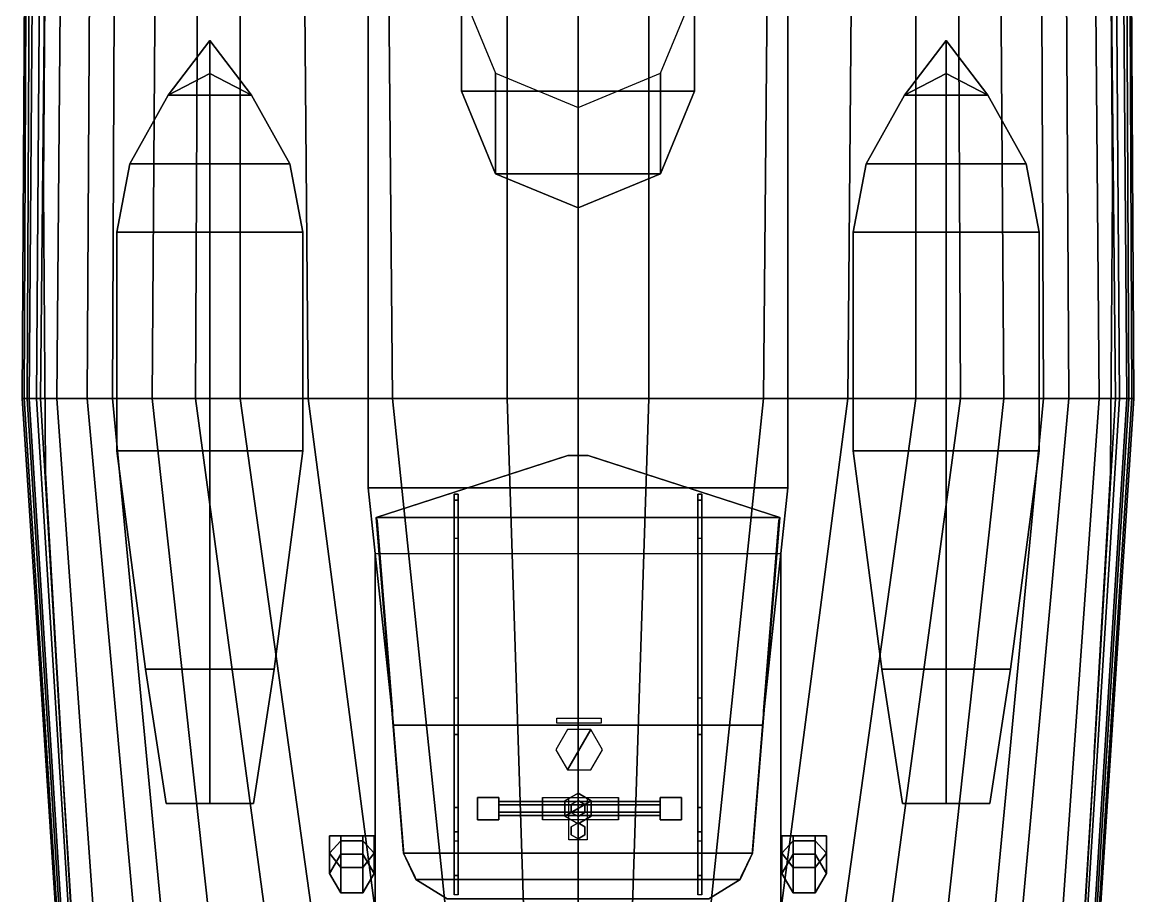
# Model space of a CAD drawing. Header units: millimetres. Extents: x -5 to 5, y -112 to 54.
# Drawn here: x -5.48 to 5.48, y -21.68 to -13.07 of the extents above; entities that cross this region are included whole.
import ezdxf

# ---------------------------------------------------------------- set-up
doc = ezdxf.new("R2010")
doc.units = ezdxf.units.MM
for name, color, linetype in [('boats', 1, 'Continuous'), ('railings', 6, 'Continuous'), ('superstructure', 6, 'Continuous')]:
    doc.layers.add(name, color=color, linetype=linetype)

msp = doc.modelspace()

# ---------------------------------------------------------------- linework, layer by layer
for points in [[(-5.44, -9.84, 0.74), (-5.44, -9.84, 0.29), (-5.48, -16.78, 0.29), (-5.48, -16.78, 0.74)], [(-5.44, -9.84, 0.29), (-5.4, -9.84, -0.16), (-5.43, -16.78, -0.16), (-5.48, -16.78, 0.29)], [(-5.43, -9.84, 1.22), (-5.44, -9.84, 0.74), (-5.48, -16.78, 0.74), (-5.46, -16.78, 1.22)], [(-5.36, -9.84, 1.84), (-5.43, -9.84, 1.22), (-5.46, -16.78, 1.22), (-5.41, -16.78, 1.84)], [(-5.4, -9.84, -0.16), (-5.29, -9.84, -0.61), (-5.34, -16.78, -0.61), (-5.43, -16.78, -0.16)], [(-5.23, -9.84, 2.84), (-5.36, -9.84, 1.84), (-5.41, -16.78, 1.84), (-5.3, -16.78, 2.84)], [(-5.29, -9.84, -0.61), (-5.08, -9.84, -1.06), (-5.14, -16.78, -1.06), (-5.34, -16.78, -0.61)], [(-5.3, -16.78, 2.84), (5.3, -16.78, 2.84), (5.23, -9.84, 2.84), (-5.23, -9.84, 2.84)], [(-5.08, -9.84, -1.06), (-4.8, -9.84, -1.42), (-4.84, -16.78, -1.42), (-5.14, -16.78, -1.06)], [(-4.8, -9.84, -1.42), (-4.56, -9.84, -1.62), (-4.59, -16.78, -1.62), (-4.84, -16.78, -1.42)], [(-4.56, -9.84, -1.62), (-4.15, -9.84, -1.86), (-4.2, -16.78, -1.86), (-4.59, -16.78, -1.62)], [(-4.15, -9.84, -1.86), (-3.74, -9.84, -2.16), (-3.77, -16.78, -2.16), (-4.2, -16.78, -1.86)], [(-3.74, -9.84, -2.16), (-3.33, -9.84, -2.39), (-3.33, -16.78, -2.39), (-3.77, -16.78, -2.16)], [(-3.33, -9.84, -2.39), (-2.72, -9.84, -2.67), (-2.66, -16.78, -2.67), (-3.33, -16.78, -2.39)], [(-2.72, -9.84, -2.67), (-1.89, -9.84, -2.95), (-1.83, -16.78, -2.95), (-2.66, -16.78, -2.67)], [(-1.89, -9.84, -2.95), (-0.7, -9.84, -3.28), (-0.7, -16.78, -3.25), (-1.83, -16.78, -2.95)], [(-0.7, -9.84, -3.28), (0, -9.84, -3.41), (0, -16.78, -3.41), (-0.7, -16.78, -3.25)], [(0.7, -16.78, -3.25), (0, -16.78, -3.41), (0, -9.84, -3.41), (0.7, -9.84, -3.28)], [(1.83, -16.78, -2.95), (0.7, -16.78, -3.25), (0.7, -9.84, -3.28), (1.89, -9.84, -2.95)], [(2.66, -16.78, -2.67), (1.83, -16.78, -2.95), (1.89, -9.84, -2.95), (2.72, -9.84, -2.67)], [(3.33, -16.78, -2.39), (2.66, -16.78, -2.67), (2.72, -9.84, -2.67), (3.33, -9.84, -2.39)], [(3.77, -16.78, -2.16), (3.33, -16.78, -2.39), (3.33, -9.84, -2.39), (3.74, -9.84, -2.16)], [(4.2, -16.78, -1.86), (3.77, -16.78, -2.16), (3.74, -9.84, -2.16), (4.15, -9.84, -1.86)], [(4.59, -16.78, -1.62), (4.2, -16.78, -1.86), (4.15, -9.84, -1.86), (4.56, -9.84, -1.62)], [(4.84, -16.78, -1.42), (4.59, -16.78, -1.62), (4.56, -9.84, -1.62), (4.8, -9.84, -1.42)], [(5.14, -16.78, -1.06), (4.84, -16.78, -1.42), (4.8, -9.84, -1.42), (5.08, -9.84, -1.06)], [(5.34, -16.78, -0.61), (5.14, -16.78, -1.06), (5.08, -9.84, -1.06), (5.29, -9.84, -0.61)], [(5.3, -16.78, 2.84), (5.41, -16.78, 1.84), (5.36, -9.84, 1.84), (5.23, -9.84, 2.84)], [(5.43, -16.78, -0.16), (5.34, -16.78, -0.61), (5.29, -9.84, -0.61), (5.4, -9.84, -0.16)], [(5.41, -16.78, 1.84), (5.46, -16.78, 1.22), (5.43, -9.84, 1.22), (5.36, -9.84, 1.84)], [(5.48, -16.78, 0.29), (5.43, -16.78, -0.16), (5.4, -9.84, -0.16), (5.44, -9.84, 0.29)], [(5.46, -16.78, 1.22), (5.48, -16.78, 0.74), (5.44, -9.84, 0.74), (5.43, -9.84, 1.22)], [(5.48, -16.78, 0.74), (5.48, -16.78, 0.29), (5.44, -9.84, 0.29), (5.44, -9.84, 0.74)], [(-1.15, -13.75, 10.81), (-1.15, -12.89, 10.93), (-1.15, -11.83, 4.37), (-1.15, -12.76, 4.37)], [(1.15, -12.89, 10.93), (1.15, -13.75, 10.81), (1.15, -12.76, 4.37), (1.15, -11.83, 4.37)], [(-0.813, -14.563, 10.7), (-1.15, -13.75, 10.81), (-1.15, -12.76, 4.37), (-0.813, -13.573, 4.37)], [(1.15, -13.75, 10.81), (0.813, -14.563, 10.7), (0.813, -13.573, 4.37), (1.15, -12.76, 4.37)], [(1.15, -12.89, 10.93), (-1.15, -12.89, 10.93), (-1.15, -13.75, 10.81), (1.15, -13.75, 10.81)], [(0, -14.9, 10.64), (-0.813, -14.563, 10.7), (-0.813, -13.573, 4.37), (0, -13.91, 4.37)], [(0.813, -14.563, 10.7), (0, -14.9, 10.64), (0, -13.91, 4.37), (0.813, -13.573, 4.37)], [(1.15, -13.75, 10.81), (-1.15, -13.75, 10.81), (-0.813, -14.563, 10.7), (0.813, -14.563, 10.7)], [(0.813, -14.563, 10.7), (-0.813, -14.563, 10.7), (0, -14.9, 10.64)], [(-5.48, -16.78, 0.74), (-5.48, -16.78, 0.29), (-5.04, -23.51, 0.29), (-5.04, -23.51, 0.74)], [(-5.48, -16.78, 0.29), (-5.43, -16.78, -0.16), (-5.01, -23.51, -0.16), (-5.04, -23.51, 0.29)], [(-5.46, -16.78, 1.22), (-5.48, -16.78, 0.74), (-5.04, -23.51, 0.74), (-5.03, -23.51, 1.22)], [(-5.41, -16.78, 1.84), (-5.46, -16.78, 1.22), (-5.03, -23.51, 1.22), (-4.99, -23.51, 1.84)], [(-5.43, -16.78, -0.16), (-5.34, -16.78, -0.61), (-4.92, -23.51, -0.61), (-5.01, -23.51, -0.16)], [(-5.3, -16.78, 2.84), (-5.41, -16.78, 1.84), (-4.99, -23.51, 1.84), (-4.9, -23.51, 2.81)], [(-5.34, -16.78, -0.61), (-5.14, -16.78, -1.06), (-4.66, -23.51, -1.06), (-4.92, -23.51, -0.61)], [(-4.9, -23.51, 2.81), (4.9, -23.51, 2.81), (5.3, -16.78, 2.84), (-5.3, -16.78, 2.84)], [(-5.14, -16.78, -1.06), (-4.84, -16.78, -1.42), (-4.23, -23.51, -1.42), (-4.66, -23.51, -1.06)], [(-4.84, -16.78, -1.42), (-4.59, -16.78, -1.62), (-3.95, -23.51, -1.53), (-4.23, -23.51, -1.42)], [(-4.59, -16.78, -1.62), (-4.2, -16.78, -1.86), (-3.46, -23.51, -1.86), (-3.95, -23.51, -1.53)], [(-4.2, -16.78, -1.86), (-3.77, -16.78, -2.16), (-2.86, -23.51, -2.16), (-3.46, -23.51, -1.86)], [(-3.77, -16.78, -2.16), (-3.33, -16.78, -2.39), (-2.39, -23.51, -2.39), (-2.86, -23.51, -2.16)], [(-3.33, -16.78, -2.39), (-2.66, -16.78, -2.67), (-1.78, -23.51, -2.67), (-2.39, -23.51, -2.39)], [(-2.66, -16.78, -2.67), (-1.83, -16.78, -2.95), (-1.13, -23.51, -2.95), (-1.78, -23.51, -2.67)], [(-1.83, -16.78, -2.95), (-0.7, -16.78, -3.25), (-0.48, -23.51, -3.25), (-1.13, -23.51, -2.95)], [(-0.7, -16.78, -3.25), (0, -16.78, -3.41), (0, -23.51, -3.41), (-0.48, -23.51, -3.25)], [(0.48, -23.51, -3.25), (0, -23.51, -3.41), (0, -16.78, -3.41), (0.7, -16.78, -3.25)], [(1.13, -23.51, -2.95), (0.48, -23.51, -3.25), (0.7, -16.78, -3.25), (1.83, -16.78, -2.95)], [(1.78, -23.51, -2.67), (1.13, -23.51, -2.95), (1.83, -16.78, -2.95), (2.66, -16.78, -2.67)], [(2.39, -23.51, -2.39), (1.78, -23.51, -2.67), (2.66, -16.78, -2.67), (3.33, -16.78, -2.39)], [(2.86, -23.51, -2.16), (2.39, -23.51, -2.39), (3.33, -16.78, -2.39), (3.77, -16.78, -2.16)], [(3.46, -23.51, -1.86), (2.86, -23.51, -2.16), (3.77, -16.78, -2.16), (4.2, -16.78, -1.86)], [(3.95, -23.51, -1.53), (3.46, -23.51, -1.86), (4.2, -16.78, -1.86), (4.59, -16.78, -1.62)], [(4.23, -23.51, -1.42), (3.95, -23.51, -1.53), (4.59, -16.78, -1.62), (4.84, -16.78, -1.42)], [(4.66, -23.51, -1.06), (4.23, -23.51, -1.42), (4.84, -16.78, -1.42), (5.14, -16.78, -1.06)], [(4.92, -23.51, -0.61), (4.66, -23.51, -1.06), (5.14, -16.78, -1.06), (5.34, -16.78, -0.61)], [(4.9, -23.51, 2.81), (4.99, -23.51, 1.84), (5.41, -16.78, 1.84), (5.3, -16.78, 2.84)], [(5.01, -23.51, -0.16), (4.92, -23.51, -0.61), (5.34, -16.78, -0.61), (5.43, -16.78, -0.16)], [(4.99, -23.51, 1.84), (5.03, -23.51, 1.22), (5.46, -16.78, 1.22), (5.41, -16.78, 1.84)], [(5.04, -23.51, 0.29), (5.01, -23.51, -0.16), (5.43, -16.78, -0.16), (5.48, -16.78, 0.29)], [(5.03, -23.51, 1.22), (5.04, -23.51, 0.74), (5.48, -16.78, 0.74), (5.46, -16.78, 1.22)], [(5.04, -23.51, 0.74), (5.04, -23.51, 0.29), (5.48, -16.78, 0.29), (5.48, -16.78, 0.74)], [(1.99, -17.95, 5.37), (0.1, -17.34, 5.37), (-0.1, -17.34, 5.37), (-1.99, -17.95, 5.37)], [(-1.99, -17.95, 5.33), (-0.1, -17.34, 5.33), (0.1, -17.34, 5.33), (1.99, -17.95, 5.33)], [(-1.99, -17.95, 5.37), (-0.1, -17.34, 5.37), (-0.1, -17.34, 5.33), (-1.99, -17.95, 5.33)], [(-0.1, -17.34, 5.33), (-0.1, -17.34, 5.37), (0.1, -17.34, 5.37), (0.1, -17.34, 5.33)], [(0.1, -17.34, 5.33), (0.1, -17.34, 5.37), (1.99, -17.95, 5.37), (1.99, -17.95, 5.33)], [(-1.18, -17.72, 4.37), (-1.22, -17.72, 4.37), (-1.22, -17.72, 5.33), (-1.18, -17.72, 5.33)], [(-1.22, -17.78, 5.06), (-1.22, -17.72, 5.06), (-1.22, -17.72, 4.37), (-1.22, -17.78, 4.37)], [(-1.22, -20.09, 5.06), (-1.22, -17.72, 5.06), (-1.18, -17.72, 5.06), (-1.18, -20.09, 5.06)], [(-1.22, -20.09, 5.33), (-1.22, -17.72, 5.33), (-1.22, -17.72, 5.06), (-1.22, -20.09, 5.06)], [(-1.18, -17.78, 4.37), (-1.18, -17.72, 4.37), (-1.18, -17.72, 5.06), (-1.18, -17.78, 5.06)], [(-1.18, -20.09, 5.06), (-1.18, -17.72, 5.06), (-1.18, -17.72, 5.33), (-1.18, -20.09, 5.33)], [(1.18, -20.09, 5.33), (1.18, -17.72, 5.33), (1.18, -17.72, 5.06), (1.18, -20.09, 5.06)], [(1.18, -20.09, 5.06), (1.18, -17.72, 5.06), (1.22, -17.72, 5.06), (1.22, -20.09, 5.06)], [(1.22, -17.72, 4.37), (1.18, -17.72, 4.37), (1.18, -17.72, 5.33), (1.22, -17.72, 5.33)], [(1.18, -17.78, 5.06), (1.18, -17.72, 5.06), (1.18, -17.72, 4.37), (1.18, -17.78, 4.37)], [(1.22, -20.09, 5.06), (1.22, -17.72, 5.06), (1.22, -17.72, 5.33), (1.22, -20.09, 5.33)], [(1.22, -17.78, 4.37), (1.22, -17.72, 4.37), (1.22, -17.72, 5.06), (1.22, -17.78, 5.06)], [(-1.18, -18.16, 5.06), (-1.22, -18.16, 5.06), (-1.22, -17.78, 4.71), (-1.18, -17.78, 4.71)], [(-1.22, -18.16, 5.06), (-1.22, -17.78, 5.06), (-1.22, -17.78, 4.71)], [(-1.18, -17.78, 4.71), (-1.22, -17.78, 4.71), (-1.22, -17.78, 4.37), (-1.18, -17.78, 4.37)], [(-1.18, -17.78, 4.71), (-1.18, -17.78, 4.71), (-1.18, -17.78, 5.06), (-1.18, -18.16, 5.06)], [(1.18, -18.16, 5.06), (1.18, -17.78, 5.06), (1.18, -17.78, 4.71)], [(1.22, -18.16, 5.06), (1.18, -18.16, 5.06), (1.18, -17.78, 4.71), (1.22, -17.78, 4.71)], [(1.22, -17.78, 4.71), (1.18, -17.78, 4.71), (1.18, -17.78, 4.37), (1.22, -17.78, 4.37)], [(1.22, -17.78, 4.71), (1.22, -17.78, 4.71), (1.22, -17.78, 5.06), (1.22, -18.16, 5.06)], [(-1.72, -21.26, 5.33), (-1.99, -17.95, 5.33), (1.99, -17.95, 5.33), (1.72, -21.26, 5.33)], [(1.72, -21.26, 5.37), (1.99, -17.95, 5.37), (-1.99, -17.95, 5.37), (-1.72, -21.26, 5.37)], [(-1.72, -21.26, 5.37), (-1.99, -17.95, 5.37), (-1.99, -17.95, 5.33), (-1.72, -21.26, 5.33)], [(1.99, -17.95, 5.33), (1.99, -17.95, 5.37), (1.72, -21.26, 5.37), (1.72, -21.26, 5.33)], [(-1.22, -20.09, 5.06), (-1.22, -19.73, 5.06), (-1.22, -20.09, 4.71)], [(-1.18, -20.09, 4.71), (-1.22, -20.09, 4.71), (-1.22, -19.73, 5.06), (-1.18, -19.73, 5.06)], [(-1.18, -20.09, 4.71), (-1.18, -20.09, 4.71), (-1.18, -19.73, 5.06), (-1.18, -20.09, 5.06)], [(1.22, -20.09, 4.71), (1.18, -20.09, 4.71), (1.18, -19.73, 5.06), (1.22, -19.73, 5.06)], [(1.18, -20.09, 5.06), (1.18, -19.73, 5.06), (1.18, -20.09, 4.71)], [(1.22, -20.09, 4.71), (1.22, -20.09, 4.71), (1.22, -19.73, 5.06), (1.22, -20.09, 5.06)], [(-0.21, -19.93, 6.56), (0.23, -19.93, 6.56), (0.23, -19.98, 6.28), (-0.21, -19.98, 6.28)], [(0, -19.98, 6.06), (0, -19.98, 6.28), (0, -19.93, 6.56), (0, -19.94, 6.04)], [(0, -20.23, 6.06), (0, -19.98, 6.06), (0, -19.94, 6.04), (0, -20.3, 6.03)], [(-0.105, -20.439, 6.06), (0.125, -20.041, 6.06), (-0.105, -20.041, 6.06), (-0.22, -20.24, 6.06)], [(0.125, -20.439, 6.06), (0.24, -20.24, 6.06), (0.125, -20.041, 6.06), (-0.105, -20.439, 6.06)], [(-1.22, -20.81, 5.33), (-1.22, -20.09, 5.33), (-1.22, -20.09, 2.82), (-1.22, -20.81, 2.82)], [(-1.18, -20.09, 2.82), (-1.22, -20.09, 2.82), (-1.22, -20.09, 4.71), (-1.18, -20.09, 4.71)], [(-1.18, -20.81, 2.82), (-1.18, -20.09, 2.82), (-1.18, -20.09, 5.33), (-1.18, -20.81, 5.33)], [(1.22, -20.09, 2.82), (1.18, -20.09, 2.82), (1.18, -20.09, 4.71), (1.22, -20.09, 4.71)], [(1.18, -20.81, 5.33), (1.18, -20.09, 5.33), (1.18, -20.09, 2.82), (1.18, -20.81, 2.82)], [(1.22, -20.81, 2.82), (1.22, -20.09, 2.82), (1.22, -20.09, 5.33), (1.22, -20.81, 5.33)], [(0, -20.65, 5.95), (0, -20.32, 6.06), (0, -20.23, 6.06), (0, -20.65, 5.88)], [(-0.78, -20.93, 6.78), (-0.99, -20.93, 6.78), (-0.99, -20.71, 6.78), (-0.78, -20.71, 6.78)], [(-0.99, -20.71, 6.78), (-0.99, -20.93, 6.78), (-0.99, -20.93, 7), (-0.99, -20.71, 7)], [(-0.78, -20.71, 6.78), (-0.99, -20.71, 6.78), (-0.99, -20.71, 7), (-0.78, -20.71, 7)], [(-0.99, -20.71, 7), (-0.99, -20.93, 7), (-0.78, -20.93, 7), (-0.78, -20.71, 7)], [(-0.78, -20.71, 7), (-0.78, -20.93, 7), (-0.78, -20.93, 6.78), (-0.78, -20.71, 6.78)], [(-0.35, -20.93, 6.6), (-0.35, -20.93, 7.05), (-0.35, -20.71, 7.05), (-0.35, -20.71, 6.6)], [(0.4, -20.93, 6.6), (-0.35, -20.93, 6.6), (-0.35, -20.71, 6.6), (0.4, -20.71, 6.6)], [(0, -20.67, 5.8), (-0.13, -20.745, 5.8), (-0.13, -20.895, 5.8), (0.13, -20.745, 5.8)], [(0, -20.67, 5.37), (-0.13, -20.745, 5.37), (-0.13, -20.745, 5.8), (0, -20.67, 5.8)], [(0.09, -21.13, 6.22), (-0.09, -21.13, 6.22), (-0.09, -20.71, 6.22), (0.09, -20.71, 6.22)], [(0.09, -21.13, 6.43), (-0.09, -21.13, 6.43), (-0.09, -20.71, 6.43), (0.09, -20.71, 6.43)], [(0, -20.74, 5.95), (0, -20.65, 5.95), (0, -20.65, 5.88), (0, -20.74, 5.88)], [(0.13, -20.745, 5.37), (0, -20.67, 5.37), (0, -20.67, 5.8), (0.13, -20.745, 5.8)], [(0.4, -20.93, 6.6), (0.4, -20.93, 7.05), (0.4, -20.71, 7.05), (0.4, -20.71, 6.6)], [(0.81, -20.71, 7), (0.81, -20.93, 7), (1.02, -20.93, 7), (1.02, -20.71, 7)], [(1.02, -20.93, 6.78), (0.81, -20.93, 6.78), (0.81, -20.71, 6.78), (1.02, -20.71, 6.78)], [(0.81, -20.71, 6.78), (0.81, -20.93, 6.78), (0.81, -20.93, 7), (0.81, -20.71, 7)], [(1.02, -20.71, 6.78), (0.81, -20.71, 6.78), (0.81, -20.71, 7), (1.02, -20.71, 7)], [(1.02, -20.71, 7), (1.02, -20.93, 7), (1.02, -20.93, 6.78), (1.02, -20.71, 6.78)], [(-1.18, -21.48, 5.17), (-1.22, -21.48, 5.17), (-1.22, -20.81, 4.54), (-1.18, -20.81, 4.54)], [(-1.22, -21.48, 5.17), (-1.22, -21.05, 5.17), (-1.22, -20.81, 4.91), (-1.22, -20.81, 4.54)], [(-1.18, -20.81, 5.33), (-1.22, -20.81, 5.33), (-1.22, -20.81, 2.82), (-1.18, -20.81, 2.82)], [(-1.18, -20.81, 4.91), (-1.22, -20.81, 4.91), (-1.22, -21.05, 5.17), (-1.18, -21.05, 5.17)], [(-1.18, -20.81, 4.54), (-1.18, -20.81, 4.91), (-1.18, -21.05, 5.17), (-1.18, -21.48, 5.17)], [(0.81, -20.75, 6.89), (0.81, -20.785, 6.829), (-0.78, -20.785, 6.829), (-0.78, -20.75, 6.89)], [(0.81, -20.785, 6.951), (0.81, -20.75, 6.89), (-0.78, -20.75, 6.89), (-0.78, -20.785, 6.951)], [(0.81, -20.785, 6.829), (0.81, -20.855, 6.829), (-0.78, -20.855, 6.829), (-0.78, -20.785, 6.829)], [(0.81, -20.855, 6.951), (0.81, -20.785, 6.951), (-0.78, -20.785, 6.951), (-0.78, -20.855, 6.951)], [(0.13, -20.745, 5.8), (-0.13, -20.895, 5.8), (0, -20.97, 5.8), (0.13, -20.895, 5.8)], [(-0.13, -20.745, 5.37), (-0.13, -20.895, 5.37), (-0.13, -20.895, 5.8), (-0.13, -20.745, 5.8)], [(0, -20.74, 5.8), (-0.069, -20.78, 5.8), (-0.069, -20.78, 6.6), (0, -20.74, 6.6)], [(-0.069, -20.78, 5.8), (-0.069, -20.86, 5.8), (-0.069, -20.86, 6.6), (-0.069, -20.78, 6.6)], [(0.069, -20.78, 5.8), (0, -20.74, 5.8), (0, -20.74, 6.6), (0.069, -20.78, 6.6)], [(0.069, -20.86, 5.8), (0.069, -20.78, 5.8), (0.069, -20.78, 6.6), (0.069, -20.86, 6.6)], [(0.13, -20.895, 5.37), (0.13, -20.745, 5.37), (0.13, -20.745, 5.8), (0.13, -20.895, 5.8)], [(1.22, -20.81, 5.33), (1.18, -20.81, 5.33), (1.18, -20.81, 2.82), (1.22, -20.81, 2.82)], [(1.22, -21.48, 5.17), (1.18, -21.48, 5.17), (1.18, -20.81, 4.54), (1.22, -20.81, 4.54)], [(1.18, -21.48, 5.17), (1.18, -21.05, 5.17), (1.18, -20.81, 4.91), (1.18, -20.81, 4.54)], [(1.22, -20.81, 4.91), (1.18, -20.81, 4.91), (1.18, -21.05, 5.17), (1.22, -21.05, 5.17)], [(1.22, -20.81, 4.54), (1.22, -20.81, 4.91), (1.22, -21.05, 5.17), (1.22, -21.48, 5.17)], [(-0.78, -20.93, 7), (-0.99, -20.93, 7), (-0.99, -20.93, 6.78), (-0.78, -20.93, 6.78)], [(0.81, -20.855, 6.829), (0.81, -20.89, 6.89), (-0.78, -20.89, 6.89), (-0.78, -20.855, 6.829)], [(0.81, -20.89, 6.89), (0.81, -20.855, 6.951), (-0.78, -20.855, 6.951), (-0.78, -20.89, 6.89)], [(-0.13, -20.895, 5.37), (0, -20.97, 5.37), (0, -20.97, 5.8), (-0.13, -20.895, 5.8)], [(-0.069, -20.86, 5.8), (0, -20.9, 5.8), (0, -20.9, 6.6), (-0.069, -20.86, 6.6)], [(0, -20.9, 5.8), (0.069, -20.86, 5.8), (0.069, -20.86, 6.6), (0, -20.9, 6.6)], [(0, -20.97, 5.37), (0.13, -20.895, 5.37), (0.13, -20.895, 5.8), (0, -20.97, 5.8)], [(1.02, -20.93, 7), (0.81, -20.93, 7), (0.81, -20.93, 6.78), (1.02, -20.93, 6.78)], [(0, -20.96, 6.13), (0, -21.12, 6.13), (-0.069, -21.08, 6.13), (-0.069, -21, 6.13)], [(0, -21.12, 6.54), (0, -20.96, 6.54), (-0.069, -21, 6.54), (-0.069, -21.08, 6.54)], [(0, -20.96, 6.13), (-0.069, -21, 6.13), (-0.069, -21, 6.54), (0, -20.96, 6.54)], [(-0.069, -21, 6.13), (-0.069, -21.08, 6.13), (-0.069, -21.08, 6.54), (-0.069, -21, 6.54)], [(0.069, -21, 6.13), (0.069, -21.08, 6.13), (0, -21.12, 6.13), (0, -20.96, 6.13)], [(0.069, -21.08, 6.54), (0.069, -21, 6.54), (0, -20.96, 6.54), (0, -21.12, 6.54)], [(0.069, -21, 6.13), (0, -20.96, 6.13), (0, -20.96, 6.54), (0.069, -21, 6.54)], [(0.069, -21.08, 6.13), (0.069, -21, 6.13), (0.069, -21, 6.54), (0.069, -21.08, 6.54)], [(-2.12, -21.09, 3.56), (-2.34, -21.09, 3.56), (-2.45, -21.09, 3.92), (-2.01, -21.09, 3.92)], [(-2.01, -21.09, 3.92), (-2.45, -21.09, 3.92), (-2.34, -21.09, 4.24), (-2.12, -21.09, 4.24)], [(-2.34, -21.09, 4.24), (-2.45, -21.09, 3.92), (-2.45, -21.26, 3.86), (-2.34, -21.4, 4.17)], [(-2.45, -21.09, 3.92), (-2.34, -21.09, 3.56), (-2.34, -21.14, 3.53), (-2.45, -21.26, 3.86)], [(-2.45, -21.26, 3.86), (-2.34, -21.14, 3.53), (-2.34, -21.27, 3.49), (-2.45, -21.46, 3.63)], [(-2.12, -21.09, 4.24), (-2.34, -21.09, 4.24), (-2.34, -21.4, 4.17), (-2.12, -21.4, 4.17)], [(-2.34, -21.09, 3.56), (-2.12, -21.09, 3.56), (-2.12, -21.14, 3.53), (-2.34, -21.14, 3.53)], [(-2.34, -21.14, 3.53), (-2.12, -21.14, 3.53), (-2.12, -21.27, 3.49), (-2.34, -21.27, 3.49)], [(-2.01, -21.09, 3.92), (-2.12, -21.09, 4.24), (-2.12, -21.4, 4.17), (-2.01, -21.26, 3.86)], [(-2.12, -21.09, 3.56), (-2.01, -21.09, 3.92), (-2.01, -21.26, 3.86), (-2.12, -21.14, 3.53)], [(-2.12, -21.14, 3.53), (-2.01, -21.26, 3.86), (-2.01, -21.46, 3.63), (-2.12, -21.27, 3.49)], [(-1.22, -21.67, 5.33), (-1.22, -21.14, 5.33), (-1.22, -21.05, 5.17), (-1.22, -21.48, 5.17)], [(-1.18, -21.05, 5.17), (-1.22, -21.05, 5.17), (-1.22, -21.14, 5.33), (-1.18, -21.14, 5.33)], [(-1.18, -21.48, 5.17), (-1.18, -21.05, 5.17), (-1.18, -21.14, 5.33), (-1.18, -21.67, 5.33)], [(-0.069, -21.08, 6.13), (0, -21.12, 6.13), (0, -21.12, 6.54), (-0.069, -21.08, 6.54)], [(0, -21.12, 6.13), (0.069, -21.08, 6.13), (0.069, -21.08, 6.54), (0, -21.12, 6.54)], [(1.18, -21.67, 5.33), (1.18, -21.14, 5.33), (1.18, -21.05, 5.17), (1.18, -21.48, 5.17)], [(1.22, -21.05, 5.17), (1.18, -21.05, 5.17), (1.18, -21.14, 5.33), (1.22, -21.14, 5.33)], [(1.22, -21.48, 5.17), (1.22, -21.05, 5.17), (1.22, -21.14, 5.33), (1.22, -21.67, 5.33)], [(2.01, -21.09, 3.92), (2.12, -21.09, 3.56), (2.12, -21.14, 3.53), (2.01, -21.26, 3.86)], [(2.12, -21.09, 4.24), (2.01, -21.09, 3.92), (2.01, -21.26, 3.86), (2.12, -21.4, 4.17)], [(2.45, -21.09, 3.92), (2.01, -21.09, 3.92), (2.12, -21.09, 4.24), (2.34, -21.09, 4.24)], [(2.34, -21.09, 3.56), (2.12, -21.09, 3.56), (2.01, -21.09, 3.92), (2.45, -21.09, 3.92)], [(2.01, -21.26, 3.86), (2.12, -21.14, 3.53), (2.12, -21.27, 3.49), (2.01, -21.46, 3.63)], [(2.12, -21.09, 3.56), (2.34, -21.09, 3.56), (2.34, -21.14, 3.53), (2.12, -21.14, 3.53)], [(2.34, -21.09, 4.24), (2.12, -21.09, 4.24), (2.12, -21.4, 4.17), (2.34, -21.4, 4.17)], [(2.12, -21.14, 3.53), (2.34, -21.14, 3.53), (2.34, -21.27, 3.49), (2.12, -21.27, 3.49)], [(2.34, -21.09, 3.56), (2.45, -21.09, 3.92), (2.45, -21.26, 3.86), (2.34, -21.14, 3.53)], [(2.45, -21.09, 3.92), (2.34, -21.09, 4.24), (2.34, -21.4, 4.17), (2.45, -21.26, 3.86)], [(2.34, -21.14, 3.53), (2.45, -21.26, 3.86), (2.45, -21.46, 3.63), (2.34, -21.27, 3.49)], [(-2.34, -21.4, 4.17), (-2.45, -21.26, 3.86), (-2.45, -21.46, 3.63), (-2.34, -21.65, 3.78)], [(-2.01, -21.26, 3.86), (-2.12, -21.4, 4.17), (-2.12, -21.65, 3.78), (-2.01, -21.46, 3.63)], [(-1.6, -21.52, 5.37), (-1.72, -21.26, 5.37), (-1.72, -21.26, 5.33), (-1.6, -21.52, 5.33)], [(1.6, -21.52, 5.37), (1.72, -21.26, 5.37), (-1.72, -21.26, 5.37), (-1.6, -21.52, 5.37)], [(-1.6, -21.52, 5.33), (-1.72, -21.26, 5.33), (1.72, -21.26, 5.33), (1.6, -21.52, 5.33)], [(1.72, -21.26, 5.33), (1.72, -21.26, 5.37), (1.6, -21.52, 5.37), (1.6, -21.52, 5.33)], [(2.12, -21.4, 4.17), (2.01, -21.26, 3.86), (2.01, -21.46, 3.63), (2.12, -21.65, 3.78)], [(2.45, -21.26, 3.86), (2.34, -21.4, 4.17), (2.34, -21.65, 3.78), (2.45, -21.46, 3.63)], [(-2.34, -21.269, 2.81), (-2.45, -21.46, 2.81), (-2.45, -21.46, 3.63), (-2.34, -21.269, 3.49)], [(-2.12, -21.269, 2.81), (-2.34, -21.269, 2.81), (-2.34, -21.269, 3.49), (-2.12, -21.269, 3.49)], [(-2.01, -21.46, 2.81), (-2.12, -21.269, 2.81), (-2.12, -21.269, 3.49), (-2.01, -21.46, 3.63)], [(2.12, -21.269, 2.81), (2.01, -21.46, 2.81), (2.01, -21.46, 3.63), (2.12, -21.269, 3.49)], [(2.34, -21.269, 2.81), (2.12, -21.269, 2.81), (2.12, -21.269, 3.49), (2.34, -21.269, 3.49)], [(2.45, -21.46, 2.81), (2.34, -21.269, 2.81), (2.34, -21.269, 3.49), (2.45, -21.46, 3.63)], [(-2.45, -21.46, 2.81), (-2.34, -21.651, 2.81), (-2.34, -21.651, 3.78), (-2.45, -21.46, 3.63)], [(-2.12, -21.4, 4.17), (-2.34, -21.4, 4.17), (-2.34, -21.65, 3.78), (-2.12, -21.65, 3.78)], [(-2.12, -21.651, 2.81), (-2.01, -21.46, 2.81), (-2.01, -21.46, 3.63), (-2.12, -21.651, 3.78)], [(-1.18, -21.67, 5.33), (-1.22, -21.67, 5.33), (-1.22, -21.48, 5.17), (-1.18, -21.48, 5.17)], [(1.22, -21.67, 5.33), (1.18, -21.67, 5.33), (1.18, -21.48, 5.17), (1.22, -21.48, 5.17)], [(2.01, -21.46, 2.81), (2.12, -21.651, 2.81), (2.12, -21.651, 3.78), (2.01, -21.46, 3.63)], [(2.34, -21.4, 4.17), (2.12, -21.4, 4.17), (2.12, -21.65, 3.78), (2.34, -21.65, 3.78)], [(2.34, -21.651, 2.81), (2.45, -21.46, 2.81), (2.45, -21.46, 3.63), (2.34, -21.651, 3.78)], [(-1.29, -21.71, 5.33), (-1.6, -21.52, 5.33), (1.6, -21.52, 5.33), (1.29, -21.71, 5.33)], [(-1.29, -21.71, 5.37), (-1.6, -21.52, 5.37), (-1.6, -21.52, 5.33), (-1.29, -21.71, 5.33)], [(1.29, -21.71, 5.37), (1.6, -21.52, 5.37), (-1.6, -21.52, 5.37), (-1.29, -21.71, 5.37)], [(1.6, -21.52, 5.33), (1.6, -21.52, 5.37), (1.29, -21.71, 5.37), (1.29, -21.71, 5.33)], [(-2.34, -21.651, 2.81), (-2.12, -21.651, 2.81), (-2.12, -21.651, 3.78), (-2.34, -21.651, 3.78)], [(2.12, -21.651, 2.81), (2.34, -21.651, 2.81), (2.34, -21.651, 3.78), (2.12, -21.651, 3.78)]]:
    msp.add_3dface(points)
at = {"layer": 'boats'}
for points in [[(-3.63, -13.25, 4.09), (-3.63, -13.25, 4.09), (-4.042, -13.79, 4.023), (-3.63, -13.79, 4.151)], [(-4.042, -13.79, 4.023), (-3.63, -13.25, 4.09), (-3.63, -13.574, 3.294), (-4.042, -13.79, 3.273)], [(-3.218, -13.79, 3.273), (-3.63, -13.574, 3.294), (-3.63, -13.25, 4.09), (-3.218, -13.79, 4.023)], [(-3.218, -13.79, 4.023), (-3.63, -13.25, 4.09), (-3.63, -13.25, 4.09), (-3.63, -13.79, 4.151)], [(-3.63, -13.574, 3.294), (-3.63, -13.574, 3.294), (-3.63, -13.25, 4.09)], [(-3.63, -13.25, 4.09), (-3.63, -13.25, 4.09), (-3.63, -13.574, 3.294)], [(3.218, -13.79, 4.023), (3.63, -13.25, 4.09), (3.63, -13.574, 3.294), (3.218, -13.79, 3.273)], [(3.63, -13.25, 4.09), (3.63, -13.25, 4.09), (3.218, -13.79, 4.023), (3.63, -13.79, 4.151)], [(3.63, -13.25, 4.09), (3.63, -13.25, 4.09), (3.63, -13.574, 3.294)], [(4.042, -13.79, 4.023), (3.63, -13.25, 4.09), (3.63, -13.25, 4.09), (3.63, -13.79, 4.151)], [(4.042, -13.79, 3.273), (3.63, -13.574, 3.294), (3.63, -13.25, 4.09), (4.042, -13.79, 4.023)], [(3.63, -13.574, 3.294), (3.63, -13.574, 3.294), (3.63, -13.25, 4.09)], [(-4.042, -13.79, 3.273), (-3.63, -13.574, 3.294), (-3.63, -13.574, 3.294), (-3.63, -13.79, 3.003)], [(-3.63, -13.574, 3.294), (-3.63, -13.574, 3.294), (-3.218, -13.79, 3.273), (-3.63, -13.79, 3.003)], [(3.218, -13.79, 3.273), (3.63, -13.574, 3.294), (3.63, -13.574, 3.294), (3.63, -13.79, 3.003)], [(3.63, -13.574, 3.294), (3.63, -13.574, 3.294), (4.042, -13.79, 3.273), (3.63, -13.79, 3.003)], [(-4.42, -14.465, 4.016), (-4.042, -13.79, 4.023), (-4.042, -13.79, 3.273), (-4.42, -14.465, 3.267)], [(-4.42, -14.465, 3.267), (-4.042, -13.79, 3.273), (-3.63, -13.79, 3.003), (-3.63, -14.465, 2.855)], [(-3.63, -13.79, 4.151), (-4.042, -13.79, 4.023), (-4.42, -14.465, 4.016), (-3.63, -14.465, 4.171)], [(-2.84, -14.465, 4.016), (-3.218, -13.79, 4.023), (-3.63, -13.79, 4.151), (-3.63, -14.465, 4.171)], [(-3.63, -13.79, 3.003), (-3.218, -13.79, 3.273), (-2.84, -14.465, 3.267), (-3.63, -14.465, 2.855)], [(-2.84, -14.465, 3.267), (-3.218, -13.79, 3.273), (-3.218, -13.79, 4.023), (-2.84, -14.465, 4.016)], [(2.84, -14.465, 4.016), (3.218, -13.79, 4.023), (3.218, -13.79, 3.273), (2.84, -14.465, 3.267)], [(3.63, -13.79, 4.151), (3.218, -13.79, 4.023), (2.84, -14.465, 4.016), (3.63, -14.465, 4.171)], [(2.84, -14.465, 3.267), (3.218, -13.79, 3.273), (3.63, -13.79, 3.003), (3.63, -14.465, 2.855)], [(3.63, -13.79, 3.003), (4.042, -13.79, 3.273), (4.42, -14.465, 3.267), (3.63, -14.465, 2.855)], [(4.42, -14.465, 4.016), (4.042, -13.79, 4.023), (3.63, -13.79, 4.151), (3.63, -14.465, 4.171)], [(4.42, -14.465, 3.267), (4.042, -13.79, 3.273), (4.042, -13.79, 4.023), (4.42, -14.465, 4.016)], [(-4.548, -15.14, 4.023), (-4.42, -14.465, 4.016), (-4.42, -14.465, 3.267), (-4.548, -15.14, 3.267)], [(-4.548, -15.14, 3.267), (-4.42, -14.465, 3.267), (-3.63, -14.465, 2.855), (-3.63, -15.14, 2.841)], [(-3.63, -14.465, 4.171), (-4.42, -14.465, 4.016), (-4.548, -15.14, 4.023), (-3.63, -15.14, 4.205)], [(-2.712, -15.14, 4.023), (-2.84, -14.465, 4.016), (-3.63, -14.465, 4.171), (-3.63, -15.14, 4.205)], [(-3.63, -14.465, 2.855), (-2.84, -14.465, 3.267), (-2.712, -15.14, 3.267), (-3.63, -15.14, 2.841)], [(-2.712, -15.14, 3.267), (-2.84, -14.465, 3.267), (-2.84, -14.465, 4.016), (-2.712, -15.14, 4.023)], [(2.712, -15.14, 4.023), (2.84, -14.465, 4.016), (2.84, -14.465, 3.267), (2.712, -15.14, 3.267)], [(3.63, -14.465, 4.171), (2.84, -14.465, 4.016), (2.712, -15.14, 4.023), (3.63, -15.14, 4.205)], [(2.712, -15.14, 3.267), (2.84, -14.465, 3.267), (3.63, -14.465, 2.855), (3.63, -15.14, 2.841)], [(3.63, -14.465, 2.855), (4.42, -14.465, 3.267), (4.548, -15.14, 3.267), (3.63, -15.14, 2.841)], [(4.548, -15.14, 4.023), (4.42, -14.465, 4.016), (3.63, -14.465, 4.171), (3.63, -15.14, 4.205)], [(4.548, -15.14, 3.267), (4.42, -14.465, 3.267), (4.42, -14.465, 4.016), (4.548, -15.14, 4.023)], [(-4.548, -17.293, 4.023), (-4.548, -15.14, 4.023), (-4.548, -15.14, 3.267), (-4.548, -17.293, 3.267)], [(-4.548, -17.293, 3.267), (-4.548, -15.14, 3.267), (-3.63, -15.14, 2.841), (-3.63, -17.293, 2.841)], [(-3.63, -15.14, 4.205), (-4.548, -15.14, 4.023), (-4.548, -17.293, 4.023), (-3.63, -17.293, 4.184)], [(-2.712, -17.293, 4.023), (-2.712, -15.14, 4.023), (-3.63, -15.14, 4.205), (-3.63, -17.293, 4.184)], [(-3.63, -15.14, 2.841), (-2.712, -15.14, 3.267), (-2.712, -17.293, 3.267), (-3.63, -17.293, 2.841)], [(-2.712, -17.293, 3.267), (-2.712, -15.14, 3.267), (-2.712, -15.14, 4.023), (-2.712, -17.293, 4.023)], [(2.712, -17.293, 4.023), (2.712, -15.14, 4.023), (2.712, -15.14, 3.267), (2.712, -17.293, 3.267)], [(3.63, -15.14, 4.205), (2.712, -15.14, 4.023), (2.712, -17.293, 4.023), (3.63, -17.293, 4.184)], [(2.712, -17.293, 3.267), (2.712, -15.14, 3.267), (3.63, -15.14, 2.841), (3.63, -17.293, 2.841)], [(3.63, -15.14, 2.841), (4.548, -15.14, 3.267), (4.548, -17.293, 3.267), (3.63, -17.293, 2.841)], [(4.548, -17.293, 4.023), (4.548, -15.14, 4.023), (3.63, -15.14, 4.205), (3.63, -17.293, 4.184)], [(4.548, -17.293, 3.267), (4.548, -15.14, 3.267), (4.548, -15.14, 4.023), (4.548, -17.293, 4.023)], [(-4.264, -19.446, 3.995), (-4.548, -17.293, 4.023), (-4.548, -17.293, 3.267), (-4.264, -19.446, 3.273)], [(-4.264, -19.446, 3.273), (-4.548, -17.293, 3.267), (-3.63, -17.293, 2.841), (-3.63, -19.446, 2.922)], [(-3.63, -17.293, 4.184), (-4.548, -17.293, 4.023), (-4.264, -19.446, 3.995), (-3.63, -19.446, 3.995)], [(-2.995, -19.446, 3.995), (-2.712, -17.293, 4.023), (-3.63, -17.293, 4.184), (-3.63, -19.446, 3.995)], [(-3.63, -17.293, 2.841), (-2.712, -17.293, 3.267), (-2.995, -19.446, 3.273), (-3.63, -19.446, 2.922)], [(-2.995, -19.446, 3.273), (-2.712, -17.293, 3.267), (-2.712, -17.293, 4.023), (-2.995, -19.446, 3.995)], [(3.63, -17.293, 4.184), (2.712, -17.293, 4.023), (2.996, -19.446, 3.995), (3.63, -19.446, 3.995)], [(2.996, -19.446, 3.995), (2.712, -17.293, 4.023), (2.712, -17.293, 3.267), (2.996, -19.446, 3.273)], [(2.996, -19.446, 3.273), (2.712, -17.293, 3.267), (3.63, -17.293, 2.841), (3.63, -19.446, 2.922)], [(3.63, -17.293, 2.841), (4.548, -17.293, 3.267), (4.265, -19.446, 3.273), (3.63, -19.446, 2.922)], [(4.265, -19.446, 3.995), (4.548, -17.293, 4.023), (3.63, -17.293, 4.184), (3.63, -19.446, 3.995)], [(4.265, -19.446, 3.273), (4.548, -17.293, 3.267), (4.548, -17.293, 4.023), (4.265, -19.446, 3.995)], [(-4.062, -20.77, 3.975), (-4.264, -19.446, 3.995), (-4.264, -19.446, 3.273), (-4.062, -20.77, 3.395)], [(-4.062, -20.77, 3.395), (-4.264, -19.446, 3.273), (-3.63, -19.446, 2.922), (-3.63, -20.77, 3.212)], [(-3.63, -19.446, 3.995), (-4.264, -19.446, 3.995), (-4.062, -20.77, 3.975), (-3.63, -20.77, 3.975)], [(-3.63, -19.446, 2.922), (-2.995, -19.446, 3.273), (-3.198, -20.77, 3.395), (-3.63, -20.77, 3.212)], [(-3.198, -20.77, 3.975), (-2.995, -19.446, 3.995), (-3.63, -19.446, 3.995), (-3.63, -20.77, 3.975)], [(-3.198, -20.77, 3.395), (-2.995, -19.446, 3.273), (-2.995, -19.446, 3.995), (-3.198, -20.77, 3.975)], [(3.198, -20.77, 3.975), (2.996, -19.446, 3.995), (2.996, -19.446, 3.273), (3.198, -20.77, 3.395)], [(3.63, -19.446, 3.995), (2.996, -19.446, 3.995), (3.198, -20.77, 3.975), (3.63, -20.77, 3.975)], [(3.198, -20.77, 3.395), (2.996, -19.446, 3.273), (3.63, -19.446, 2.922), (3.63, -20.77, 3.212)], [(4.062, -20.77, 3.975), (4.265, -19.446, 3.995), (3.63, -19.446, 3.995), (3.63, -20.77, 3.975)], [(3.63, -19.446, 2.922), (4.265, -19.446, 3.273), (4.062, -20.77, 3.395), (3.63, -20.77, 3.212)], [(4.062, -20.77, 3.395), (4.265, -19.446, 3.273), (4.265, -19.446, 3.995), (4.062, -20.77, 3.975)], [(-3.63, -20.77, 3.975), (-4.062, -20.77, 3.975), (-4.062, -20.77, 3.395), (-3.63, -20.77, 3.212)], [(-3.63, -20.77, 3.212), (-3.198, -20.77, 3.395), (-3.198, -20.77, 3.975), (-3.63, -20.77, 3.975)], [(3.63, -20.77, 3.975), (3.198, -20.77, 3.975), (3.198, -20.77, 3.395), (3.63, -20.77, 3.212)], [(3.63, -20.77, 3.212), (4.062, -20.77, 3.395), (4.062, -20.77, 3.975), (3.63, -20.77, 3.975)]]:
    msp.add_3dface(points, dxfattribs=at)
at = {"layer": 'railings'}
for points in [[(-5.25, -11.91, 3.67), (-5.25, -11.91, 3.71), (-5.27, -14.67, 3.71), (-5.27, -14.67, 3.67)], [(-5.27, -14.67, 3.67), (-5.27, -14.67, 3.71), (-5.25, -11.91, 3.71), (-5.25, -11.91, 3.67)], [(-5.25, -11.91, 3.26), (-5.25, -11.91, 3.3), (-5.27, -14.67, 3.3), (-5.27, -14.67, 3.26)], [(-5.27, -14.67, 3.26), (-5.27, -14.67, 3.3), (-5.25, -11.91, 3.3), (-5.25, -11.91, 3.26)], [(5.27, -14.67, 3.26), (5.27, -14.67, 3.3), (5.25, -11.91, 3.3), (5.25, -11.91, 3.26)], [(5.25, -11.91, 3.26), (5.25, -11.91, 3.3), (5.27, -14.67, 3.3), (5.27, -14.67, 3.26)], [(5.25, -11.91, 3.67), (5.25, -11.91, 3.71), (5.27, -14.67, 3.71), (5.27, -14.67, 3.67)], [(5.27, -14.67, 3.67), (5.27, -14.67, 3.71), (5.25, -11.91, 3.71), (5.25, -11.91, 3.67)], [(-5.27, -14.71, 2.84), (-5.27, -14.67, 2.84), (-5.27, -14.67, 3.71), (-5.27, -14.71, 3.71)], [(-5.27, -14.71, 3.71), (-5.27, -14.67, 3.71), (-5.27, -14.67, 2.84), (-5.27, -14.71, 2.84)], [(5.27, -14.71, 2.84), (5.27, -14.67, 2.84), (5.27, -14.67, 3.71), (5.27, -14.71, 3.71)], [(5.27, -14.71, 3.71), (5.27, -14.67, 3.71), (5.27, -14.67, 2.84), (5.27, -14.71, 2.84)], [(-5.25, -17.47, 3.67), (-5.25, -17.47, 3.71), (-5.27, -14.71, 3.71), (-5.27, -14.71, 3.67)], [(-5.27, -14.71, 3.67), (-5.27, -14.71, 3.71), (-5.25, -17.47, 3.71), (-5.25, -17.47, 3.67)], [(-5.25, -17.47, 3.26), (-5.25, -17.47, 3.3), (-5.27, -14.71, 3.3), (-5.27, -14.71, 3.26)], [(-5.27, -14.71, 3.26), (-5.27, -14.71, 3.3), (-5.25, -17.47, 3.3), (-5.25, -17.47, 3.26)], [(5.27, -14.71, 3.26), (5.27, -14.71, 3.3), (5.25, -17.47, 3.3), (5.25, -17.47, 3.26)], [(5.25, -17.47, 3.26), (5.25, -17.47, 3.3), (5.27, -14.71, 3.3), (5.27, -14.71, 3.26)], [(5.25, -17.47, 3.67), (5.25, -17.47, 3.71), (5.27, -14.71, 3.71), (5.27, -14.71, 3.67)], [(5.27, -14.71, 3.67), (5.27, -14.71, 3.71), (5.25, -17.47, 3.71), (5.25, -17.47, 3.67)], [(-1.99, -17.95, 6.45), (-1.99, -17.95, 6.49), (-0.13, -17.35, 6.49), (-0.13, -17.35, 6.45)], [(-0.13, -17.35, 6.45), (-0.13, -17.35, 6.49), (-1.99, -17.95, 6.49), (-1.99, -17.95, 6.45)], [(-1.99, -17.95, 6.04), (-1.99, -17.95, 6.08), (-0.13, -17.35, 6.08), (-0.13, -17.35, 6.04)], [(-0.13, -17.35, 6.04), (-0.13, -17.35, 6.08), (-1.99, -17.95, 6.08), (-1.99, -17.95, 6.04)], [(-0.13, -17.35, 6.49), (-0.1, -17.34, 6.49), (-0.1, -17.34, 5.37), (-0.13, -17.35, 5.37)], [(-0.13, -17.35, 5.37), (-0.1, -17.34, 5.37), (-0.1, -17.34, 6.49), (-0.13, -17.35, 6.49)], [(0.13, -17.35, 6.49), (0.1, -17.34, 6.49), (0.1, -17.34, 5.37), (0.13, -17.35, 5.37)], [(0.13, -17.35, 5.37), (0.1, -17.34, 5.37), (0.1, -17.34, 6.49), (0.13, -17.35, 6.49)], [(0.13, -17.35, 6.04), (0.13, -17.35, 6.08), (1.99, -17.95, 6.08), (1.99, -17.95, 6.04)], [(1.99, -17.95, 6.04), (1.99, -17.95, 6.08), (0.13, -17.35, 6.08), (0.13, -17.35, 6.04)], [(1.99, -17.95, 6.45), (1.99, -17.95, 6.49), (0.13, -17.35, 6.49), (0.13, -17.35, 6.45)], [(0.13, -17.35, 6.45), (0.13, -17.35, 6.49), (1.99, -17.95, 6.49), (1.99, -17.95, 6.45)], [(-5.25, -17.51, 3.71), (-5.25, -17.47, 3.71), (-5.25, -17.47, 2.83), (-5.25, -17.51, 2.83)], [(-5.25, -17.51, 2.83), (-5.25, -17.47, 2.83), (-5.25, -17.47, 3.71), (-5.25, -17.51, 3.71)], [(-5.25, -17.51, 3.67), (-5.25, -17.51, 3.71), (-5.09, -20.27, 3.71), (-5.09, -20.27, 3.67)], [(-5.09, -20.27, 3.67), (-5.09, -20.27, 3.71), (-5.25, -17.51, 3.71), (-5.25, -17.51, 3.67)], [(-5.25, -17.51, 3.26), (-5.25, -17.51, 3.3), (-5.09, -20.27, 3.3), (-5.09, -20.27, 3.26)], [(-5.09, -20.27, 3.26), (-5.09, -20.27, 3.3), (-5.25, -17.51, 3.3), (-5.25, -17.51, 3.26)], [(5.09, -20.27, 3.26), (5.09, -20.27, 3.3), (5.25, -17.51, 3.3), (5.25, -17.51, 3.26)], [(5.25, -17.51, 3.26), (5.25, -17.51, 3.3), (5.09, -20.27, 3.3), (5.09, -20.27, 3.26)], [(5.25, -17.51, 3.67), (5.25, -17.51, 3.71), (5.09, -20.27, 3.71), (5.09, -20.27, 3.67)], [(5.09, -20.27, 3.67), (5.09, -20.27, 3.71), (5.25, -17.51, 3.71), (5.25, -17.51, 3.67)], [(5.25, -17.51, 3.71), (5.25, -17.47, 3.71), (5.25, -17.47, 2.83), (5.25, -17.51, 2.83)], [(5.25, -17.51, 2.83), (5.25, -17.47, 2.83), (5.25, -17.47, 3.71), (5.25, -17.51, 3.71)], [(-1.98, -17.98, 6.49), (-1.99, -17.95, 6.49), (-1.99, -17.95, 5.37), (-1.98, -17.98, 5.37)], [(-1.98, -17.98, 5.37), (-1.99, -17.95, 5.37), (-1.99, -17.95, 6.49), (-1.98, -17.98, 6.49)], [(1.98, -17.98, 5.37), (1.99, -17.95, 5.37), (1.99, -17.95, 6.49), (1.98, -17.98, 6.49)], [(1.98, -17.98, 6.49), (1.99, -17.95, 6.49), (1.99, -17.95, 5.37), (1.98, -17.98, 5.37)], [(-1.83, -19.86, 6.45), (-1.83, -19.86, 6.49), (-1.98, -17.98, 6.49), (-1.98, -17.98, 6.45)], [(-1.98, -17.98, 6.45), (-1.98, -17.98, 6.49), (-1.83, -19.86, 6.49), (-1.83, -19.86, 6.45)], [(-1.83, -19.86, 6.04), (-1.83, -19.86, 6.08), (-1.98, -17.98, 6.08), (-1.98, -17.98, 6.04)], [(-1.98, -17.98, 6.04), (-1.98, -17.98, 6.08), (-1.83, -19.86, 6.08), (-1.83, -19.86, 6.04)], [(1.98, -17.98, 6.04), (1.98, -17.98, 6.08), (1.83, -19.86, 6.08), (1.83, -19.86, 6.04)], [(1.83, -19.86, 6.04), (1.83, -19.86, 6.08), (1.98, -17.98, 6.08), (1.98, -17.98, 6.04)], [(1.83, -19.86, 6.45), (1.83, -19.86, 6.49), (1.98, -17.98, 6.49), (1.98, -17.98, 6.45)], [(1.98, -17.98, 6.45), (1.98, -17.98, 6.49), (1.83, -19.86, 6.49), (1.83, -19.86, 6.45)], [(-1.83, -19.89, 5.37), (-1.83, -19.86, 5.37), (-1.83, -19.86, 6.49), (-1.83, -19.89, 6.49)], [(-1.83, -19.89, 6.49), (-1.83, -19.86, 6.49), (-1.83, -19.86, 5.37), (-1.83, -19.89, 5.37)], [(-1.72, -21.23, 6.45), (-1.72, -21.23, 6.49), (-1.83, -19.89, 6.49), (-1.83, -19.89, 6.45)], [(-1.83, -19.89, 6.45), (-1.83, -19.89, 6.49), (-1.72, -21.23, 6.49), (-1.72, -21.23, 6.45)], [(-1.83, -19.89, 6.04), (-1.83, -19.89, 6.08), (-1.72, -21.23, 6.08), (-1.72, -21.23, 6.04)], [(-1.72, -21.23, 6.04), (-1.72, -21.23, 6.08), (-1.83, -19.89, 6.08), (-1.83, -19.89, 6.04)], [(1.72, -21.23, 6.04), (1.72, -21.23, 6.08), (1.83, -19.89, 6.08), (1.83, -19.89, 6.04)], [(1.83, -19.89, 6.04), (1.83, -19.89, 6.08), (1.72, -21.23, 6.08), (1.72, -21.23, 6.04)], [(1.83, -19.89, 6.45), (1.83, -19.89, 6.49), (1.72, -21.23, 6.49), (1.72, -21.23, 6.45)], [(1.72, -21.23, 6.45), (1.72, -21.23, 6.49), (1.83, -19.89, 6.49), (1.83, -19.89, 6.45)], [(1.83, -19.89, 6.49), (1.83, -19.86, 6.49), (1.83, -19.86, 5.37), (1.83, -19.89, 5.37)], [(1.83, -19.89, 5.37), (1.83, -19.86, 5.37), (1.83, -19.86, 6.49), (1.83, -19.89, 6.49)], [(-5.09, -20.31, 2.82), (-5.09, -20.27, 2.82), (-5.09, -20.27, 3.71), (-5.09, -20.31, 3.71)], [(-5.09, -20.31, 3.71), (-5.09, -20.27, 3.71), (-5.09, -20.27, 2.82), (-5.09, -20.31, 2.82)], [(5.09, -20.31, 3.71), (5.09, -20.27, 3.71), (5.09, -20.27, 2.82), (5.09, -20.31, 2.82)], [(5.09, -20.31, 2.82), (5.09, -20.27, 2.82), (5.09, -20.27, 3.71), (5.09, -20.31, 3.71)], [(-4.92, -23.07, 3.67), (-4.92, -23.07, 3.71), (-5.09, -20.31, 3.71), (-5.09, -20.31, 3.67)], [(-5.09, -20.31, 3.67), (-5.09, -20.31, 3.71), (-4.92, -23.07, 3.71), (-4.92, -23.07, 3.67)], [(-4.92, -23.07, 3.26), (-4.92, -23.07, 3.3), (-5.09, -20.31, 3.3), (-5.09, -20.31, 3.26)], [(-5.09, -20.31, 3.26), (-5.09, -20.31, 3.3), (-4.92, -23.07, 3.3), (-4.92, -23.07, 3.26)], [(5.09, -20.31, 3.26), (5.09, -20.31, 3.3), (4.92, -23.07, 3.3), (4.92, -23.07, 3.26)], [(4.92, -23.07, 3.26), (4.92, -23.07, 3.3), (5.09, -20.31, 3.3), (5.09, -20.31, 3.26)], [(4.92, -23.07, 3.67), (4.92, -23.07, 3.71), (5.09, -20.31, 3.71), (5.09, -20.31, 3.67)], [(5.09, -20.31, 3.67), (5.09, -20.31, 3.71), (4.92, -23.07, 3.71), (4.92, -23.07, 3.67)], [(-1.72, -21.26, 6.49), (-1.72, -21.23, 6.49), (-1.72, -21.23, 5.37), (-1.72, -21.26, 5.37)], [(-1.72, -21.26, 5.37), (-1.72, -21.23, 5.37), (-1.72, -21.23, 6.49), (-1.72, -21.26, 6.49)], [(-1.72, -21.26, 6.45), (-1.72, -21.26, 6.49), (-1.61, -21.49, 6.49), (-1.61, -21.49, 6.45)], [(-1.61, -21.49, 6.45), (-1.61, -21.49, 6.49), (-1.72, -21.26, 6.49), (-1.72, -21.26, 6.45)], [(-1.72, -21.26, 6.04), (-1.72, -21.26, 6.08), (-1.61, -21.49, 6.08), (-1.61, -21.49, 6.04)], [(-1.61, -21.49, 6.04), (-1.61, -21.49, 6.08), (-1.72, -21.26, 6.08), (-1.72, -21.26, 6.04)], [(1.61, -21.49, 6.04), (1.61, -21.49, 6.08), (1.72, -21.26, 6.08), (1.72, -21.26, 6.04)], [(1.72, -21.26, 6.04), (1.72, -21.26, 6.08), (1.61, -21.49, 6.08), (1.61, -21.49, 6.04)], [(1.72, -21.26, 6.45), (1.72, -21.26, 6.49), (1.61, -21.49, 6.49), (1.61, -21.49, 6.45)], [(1.61, -21.49, 6.45), (1.61, -21.49, 6.49), (1.72, -21.26, 6.49), (1.72, -21.26, 6.45)], [(1.72, -21.26, 6.49), (1.72, -21.23, 6.49), (1.72, -21.23, 5.37), (1.72, -21.26, 5.37)], [(1.72, -21.26, 5.37), (1.72, -21.23, 5.37), (1.72, -21.23, 6.49), (1.72, -21.26, 6.49)], [(-1.6, -21.52, 6.49), (-1.61, -21.49, 6.49), (-1.61, -21.49, 5.37), (-1.6, -21.52, 5.37)], [(-1.6, -21.52, 5.37), (-1.61, -21.49, 5.37), (-1.61, -21.49, 6.49), (-1.6, -21.52, 6.49)], [(-1.29, -21.71, 6.45), (-1.29, -21.71, 6.49), (-1.6, -21.52, 6.49), (-1.6, -21.52, 6.45)], [(-1.6, -21.52, 6.45), (-1.6, -21.52, 6.49), (-1.29, -21.71, 6.49), (-1.29, -21.71, 6.45)], [(-1.29, -21.71, 6.04), (-1.29, -21.71, 6.08), (-1.6, -21.52, 6.08), (-1.6, -21.52, 6.04)], [(-1.6, -21.52, 6.04), (-1.6, -21.52, 6.08), (-1.29, -21.71, 6.08), (-1.29, -21.71, 6.04)], [(1.6, -21.52, 6.04), (1.6, -21.52, 6.08), (1.29, -21.71, 6.08), (1.29, -21.71, 6.04)], [(1.29, -21.71, 6.04), (1.29, -21.71, 6.08), (1.6, -21.52, 6.08), (1.6, -21.52, 6.04)], [(1.29, -21.71, 6.45), (1.29, -21.71, 6.49), (1.6, -21.52, 6.49), (1.6, -21.52, 6.45)], [(1.6, -21.52, 6.45), (1.6, -21.52, 6.49), (1.29, -21.71, 6.49), (1.29, -21.71, 6.45)], [(1.6, -21.52, 6.49), (1.61, -21.49, 6.49), (1.61, -21.49, 5.37), (1.6, -21.52, 5.37)], [(1.6, -21.52, 5.37), (1.61, -21.49, 5.37), (1.61, -21.49, 6.49), (1.6, -21.52, 6.49)]]:
    msp.add_3dface(points, dxfattribs=at)
at = {"layer": 'superstructure'}
for points in [[(2.07, -17.66, 4.37), (2.07, -6.17, 4.37), (-2.07, -6.17, 4.37), (-2.07, -17.66, 4.37)], [(-2.07, -6.17, 4.37), (-2.07, -6.17, 2.84), (-2.07, -17.66, 2.83), (-2.07, -17.66, 4.37)], [(2.07, -17.66, 2.83), (2.07, -6.17, 2.84), (2.07, -6.17, 4.37), (2.07, -17.66, 4.37)], [(1.82, -20, 4.37), (2.07, -17.66, 4.37), (-2.07, -17.66, 4.37), (-1.82, -20, 4.37)], [(-2.07, -17.66, 4.37), (-2.07, -17.66, 2.84), (-1.82, -20, 2.82), (-1.82, -20, 4.37)], [(1.82, -20, 2.82), (2.07, -17.66, 2.84), (2.07, -17.66, 4.37), (1.82, -20, 4.37)], [(-2, -18.31, 3.17), (-2, -18.31, 2.82), (-2, -29.79, 2.81), (-2, -29.79, 3.19)], [(2, -29.79, 3.19), (2, -18.31, 3.17), (-2, -18.31, 3.17), (-2, -29.79, 3.19)], [(2, -29.79, 2.81), (2, -18.31, 2.82), (2, -18.31, 3.17), (2, -29.79, 3.19)], [(-1.82, -20, 4.37), (-1.82, -20, 3.17), (1.82, -20, 3.17), (1.82, -20, 4.37)]]:
    msp.add_3dface(points, dxfattribs=at)

doc.saveas('drawing.dxf')
